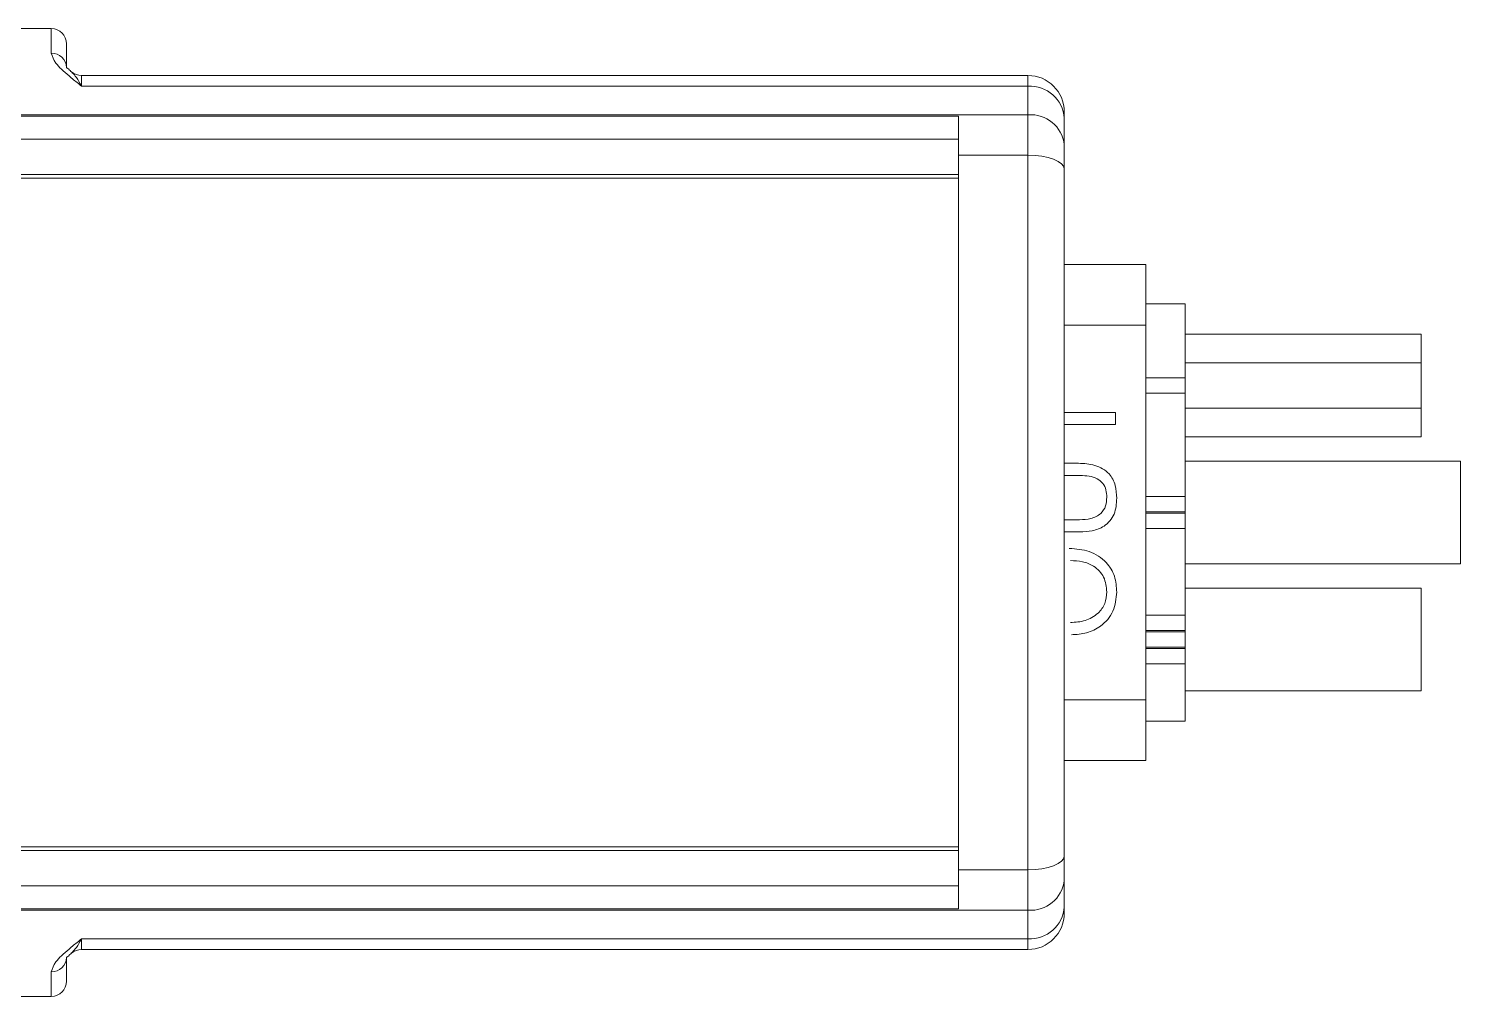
# Model space of a CAD drawing. Header units: inches. Extents: x -3.6 to 56, y -4.2 to 19.1.
# Drawn here: x 50.519 to 52.357, y 12.498 to 13.74 of the extents above; entities that cross this region are included whole.
import ezdxf

# ---------------------------------------------------------------- set-up
doc = ezdxf.new("R2010")
doc.units = ezdxf.units.IN
doc.header["$MEASUREMENT"] = 0

msp = doc.modelspace()

# ---------------------------------------------------------------- linework, layer by layer
at = {"color": 7, "linetype": 'Continuous', "lineweight": 15}
for p, q in [((50.548445, 13.739989), (50.412647, 13.739989)), ((50.567845, 13.72059), (50.567845, 13.689991)), ((51.801669, 13.679892), (50.587244, 13.679892)), ((51.801669, 13.666023), (50.587244, 13.666023)), ((51.801669, 13.629288), (51.801669, 13.666023)), ((51.848228, 13.633332), (51.848228, 13.625011)), ((50.412647, 13.629288), (51.801669, 13.629288)), ((50.412647, 13.627584), (51.71243, 13.627584)), ((51.71243, 13.627584), (51.71243, 13.577528)), ((51.801669, 13.577528), (51.801669, 13.629288)), ((51.848228, 13.625011), (51.848228, 13.591031)), ((51.71243, 13.59821), (50.412647, 13.59821)), ((51.71243, 13.577528), (51.801669, 13.577528)), ((51.71243, 13.577528), (51.71243, 12.660867)), ((51.801669, 12.660867), (51.801669, 13.577528)), ((51.848228, 13.591031), (51.848228, 13.559975)), ((51.848228, 13.559975), (51.848228, 12.67842)), ((51.71243, 13.552853), (45.231996, 13.552853)), ((51.848228, 13.437353), (51.952987, 13.437353)), ((51.952987, 13.437353), (51.952987, 13.359754)), ((52.003426, 13.386914), (51.952987, 13.386914)), ((52.003426, 13.386914), (52.003426, 13.291855)), ((51.952987, 13.359754), (51.952987, 12.87864)), ((52.003426, 13.348114), (52.306062, 13.348114)), ((52.306062, 13.311255), (52.306062, 13.348114)), ((52.003426, 13.311255), (52.306062, 13.311255)), ((52.306062, 13.253056), (52.306062, 13.311255)), ((51.952987, 13.291855), (52.003426, 13.291855)), ((52.003426, 13.272455), (52.003426, 13.291855)), ((52.003426, 13.272455), (51.952987, 13.272455)), ((52.003426, 13.272455), (52.003426, 13.139567)), ((51.848228, 13.247662), (51.914187, 13.247662)), ((51.914187, 13.247662), (51.914187, 13.232047)), ((52.306062, 13.253056), (52.003426, 13.253056)), ((52.306062, 13.216196), (52.306062, 13.253056)), ((51.914187, 13.232047), (51.848228, 13.232047)), ((52.306062, 13.216196), (52.003426, 13.216196)), ((51.848228, 13.182365), (51.866457, 13.182365)), ((52.003426, 13.185157), (52.356501, 13.185157)), ((52.356501, 13.053238), (52.356501, 13.185157)), ((51.868986, 13.16675), (51.848228, 13.16675)), ((51.952987, 13.139567), (52.003426, 13.139567)), ((52.003426, 13.120167), (52.003426, 13.139567)), ((51.952987, 13.120167), (52.003426, 13.120167)), ((52.003426, 13.118227), (51.952987, 13.118227)), ((52.003426, 13.118227), (52.003426, 13.120167)), ((52.003426, 13.098828), (52.003426, 13.118227)), ((51.848228, 13.109971), (51.867876, 13.109971)), ((51.868187, 13.094356), (51.848228, 13.094356)), ((52.003426, 13.098828), (51.952987, 13.098828)), ((52.003426, 13.098828), (52.003426, 12.987279)), ((52.003426, 13.053238), (52.356501, 13.053238)), ((52.003426, 13.022199), (52.306062, 13.022199)), ((52.306062, 12.89028), (52.306062, 13.022199)), ((51.952987, 12.987279), (52.003426, 12.987279)), ((52.003426, 12.967879), (52.003426, 12.987279)), ((51.952987, 12.967879), (52.003426, 12.967879)), ((51.952987, 12.965939), (52.003426, 12.965939)), ((52.003426, 12.965939), (52.003426, 12.967879)), ((52.003426, 12.94654), (52.003426, 12.965939)), ((52.003426, 12.94654), (51.952987, 12.94654)), ((52.003426, 12.9446), (51.952987, 12.9446)), ((52.003426, 12.9446), (52.003426, 12.94654)), ((52.003426, 12.9252), (52.003426, 12.9446)), ((52.003426, 12.9252), (51.952987, 12.9252)), ((52.003426, 12.9252), (52.003426, 12.851481)), ((51.952987, 12.87864), (51.952987, 12.801042)), ((52.003426, 12.89028), (52.306062, 12.89028)), ((52.003426, 12.851481), (51.952987, 12.851481)), ((51.952987, 12.801042), (51.848228, 12.801042)), ((45.231996, 12.685542), (51.71243, 12.685542)), ((51.848228, 12.67842), (51.848228, 12.647363)), ((51.71243, 12.660867), (51.801669, 12.660867)), ((51.71243, 12.660867), (51.71243, 12.610811)), ((51.801669, 12.609107), (51.801669, 12.660867)), ((50.412647, 12.640185), (51.71243, 12.640185)), ((51.848228, 12.647363), (51.848228, 12.613384)), ((51.71243, 12.610811), (50.412647, 12.610811)), ((50.412647, 12.609107), (51.801669, 12.609107)), ((51.801669, 12.572372), (51.801669, 12.609107)), ((51.848228, 12.613384), (51.848228, 12.605062)), ((50.587244, 12.572372), (51.801669, 12.572372)), ((50.567845, 12.548404), (50.567845, 12.517805)), ((50.587244, 12.558503), (51.801669, 12.558503)), ((50.412647, 12.498405), (50.548445, 12.498405))]:
    msp.add_line(p, q, dxfattribs=at)
at = {"color": 8, "linetype": 'Continuous', "lineweight": 15}
for p, q in [((50.548445, 13.708404), (50.548445, 13.739989)), ((50.587244, 13.679892), (50.587244, 13.666023)), ((51.801669, 13.666023), (51.801669, 13.679892)), ((51.71243, 13.548016), (45.231996, 13.548016)), ((51.952987, 13.359754), (51.848228, 13.359754)), ((51.848228, 12.87864), (51.952987, 12.87864)), ((45.231996, 12.690378), (51.71243, 12.690378)), ((50.587244, 12.572372), (50.587244, 12.558503)), ((51.801669, 12.558503), (51.801669, 12.572372)), ((50.548445, 12.498405), (50.548445, 12.529991))]:
    msp.add_line(p, q, dxfattribs=at)
at = {"color": 7, "linetype": 'Continuous', "lineweight": 15, "flags": 128}
for points in [[(51.848228, 13.559975), (51.847334, 13.563399), (51.844684, 13.566692), (51.840381, 13.569727), (51.834591, 13.572387), (51.827536, 13.57457), (51.819486, 13.576192), (51.810752, 13.57719), (51.801669, 13.577528)], [(51.848228, 12.67842), (51.847334, 12.674995), (51.844684, 12.671703), (51.840381, 12.668668), (51.834591, 12.666008), (51.827536, 12.663825), (51.819486, 12.662203), (51.810752, 12.661204), (51.801669, 12.660867)]]:
    msp.add_lwpolyline(points, dxfattribs=at)
at = {"color": 7, "linetype": 'Continuous', "lineweight": 15}
for centre, radius, start, end in [((50.548445, 13.72059), 0.0194, 0, 90), ((50.548926, 13.689484), 0.018926, 1.535303, 91.455433), ((50.587244, 13.699291), 0.0194, 229.173721, 270), ((51.801669, 13.633332), 0.046559, 0, 90), ((51.804277, 13.62205), 0.044051, 3.854707, 93.394348), ((51.80545, 13.58643), 0.043025, 6.139875, 95.041297), ((51.80545, 12.651965), 0.043025, 264.958703, 353.860125), ((51.804277, 12.616345), 0.044051, 266.605652, 356.145293), ((51.801669, 12.605062), 0.046559, 270, 0), ((50.548926, 12.548911), 0.018926, 268.544567, 358.464697), ((50.587244, 12.539103), 0.0194, 90, 130.91972), ((50.548445, 12.517805), 0.0194, 270, 0)]:
    msp.add_arc(centre, radius, start, end, dxfattribs=at)
for points, knots in [([(50.587244, 13.666023), (50.587173, 13.666083), (50.585812, 13.667232), (50.580313, 13.671812), (50.568019, 13.681938), (50.552632, 13.695271), (50.549755, 13.704294), (50.548445, 13.708404)], [0, 0, 0, 0, 0.00380902, 0.07248381, 0.29237556, 0.67769451, 1, 1, 1, 1]), ([(50.57458, 13.683939), (50.573165, 13.685427), (50.569426, 13.689358), (50.568451, 13.689749), (50.567845, 13.689991)], [0, 0, 0, 0, 0.37863393, 1, 1, 1, 1]), ([(51.866457, 13.182365), (51.873596, 13.182022), (51.887809, 13.181338), (51.906098, 13.171139), (51.914694, 13.154209), (51.915302, 13.143017), (51.915607, 13.137407)], [0, 0, 0, 0, 0.28099627, 0.55941239, 0.77912007, 1, 1, 1, 1]), ([(51.902832, 13.138849), (51.902653, 13.141976), (51.902297, 13.148221), (51.898165, 13.156925), (51.887232, 13.165659), (51.876508, 13.166301), (51.868986, 13.16675)], [0, 0, 0, 0, 0.18751239, 0.37433446, 0.5611088, 1, 1, 1, 1]), ([(51.867876, 13.109971), (51.872715, 13.110175), (51.882356, 13.110583), (51.895174, 13.116396), (51.902126, 13.127397), (51.902596, 13.135024), (51.902832, 13.138849)], [0, 0, 0, 0, 0.28116479, 0.56012364, 0.7794507, 1, 1, 1, 1]), ([(51.915607, 13.137407), (51.915159, 13.130482), (51.914268, 13.116702), (51.901231, 13.10098), (51.884321, 13.095054), (51.873571, 13.094589), (51.868187, 13.094356)], [0, 0, 0, 0, 0.28043842, 0.55808274, 0.77865457, 1, 1, 1, 1]), ([(51.854613, 13.073064), (51.863375, 13.072451), (51.880855, 13.071228), (51.902098, 13.057507), (51.91408, 13.037804), (51.915097, 13.024055), (51.915607, 13.017171)], [0, 0, 0, 0, 0.2805178, 0.55960213, 0.77949571, 1, 1, 1, 1]), ([(51.902832, 13.017216), (51.902179, 13.023788), (51.900876, 13.036908), (51.887474, 13.050761), (51.871668, 13.056718), (51.861441, 13.057205), (51.856321, 13.057449)], [0, 0, 0, 0, 0.27962137, 0.5581683, 0.77878895, 1, 1, 1, 1]), ([(51.856099, 12.977958), (51.862528, 12.978376), (51.875357, 12.97921), (51.891331, 12.988317), (51.901412, 13.00204), (51.902358, 13.012155), (51.902832, 13.017216)], [0, 0, 0, 0, 0.28069831, 0.56017244, 0.77994216, 1, 1, 1, 1]), ([(51.915607, 13.017171), (51.914782, 13.008693), (51.913134, 12.991759), (51.896957, 12.973191), (51.877234, 12.963588), (51.863992, 12.962759), (51.857363, 12.962343)], [0, 0, 0, 0, 0.27978377, 0.55880371, 0.77914372, 1, 1, 1, 1]), ([(50.548445, 12.529991), (50.549755, 12.534101), (50.552632, 12.543124), (50.568019, 12.556457), (50.580313, 12.566583), (50.585812, 12.571163), (50.587173, 12.572311), (50.587244, 12.572372)], [0, 0, 0, 0, 0.322305493, 0.707624443, 0.927516189, 0.996190978, 1, 1, 1, 1]), ([(50.574293, 12.554161), (50.572989, 12.552791), (50.569372, 12.548992), (50.56844, 12.548633), (50.567845, 12.548404)], [0, 0, 0, 0, 0.36059749, 1, 1, 1, 1])]:
    msp.add_open_spline(points, degree=3, knots=knots, dxfattribs=at)
at = {"color": 8, "linetype": 'Continuous', "lineweight": 15}
for points, knots in [([(50.587244, 13.666023), (50.587208, 13.666094), (50.587086, 13.666335), (50.58651, 13.66745), (50.583838, 13.672454), (50.579257, 13.679751), (50.576057, 13.682616), (50.57458, 13.683939)], [0, 0, 0, 0, 0.007893778, 0.026984717, 0.125975204, 0.596467647, 1, 1, 1, 1]), ([(50.587244, 12.572372), (50.587208, 12.572301), (50.587086, 12.57206), (50.58651, 12.570945), (50.583838, 12.565939), (50.579147, 12.558488), (50.57586, 12.555558), (50.574293, 12.554161)], [0, 0, 0, 0, 0.00770109, 0.02632602, 0.12290016, 0.5819079, 1, 1, 1, 1])]:
    msp.add_open_spline(points, degree=3, knots=knots, dxfattribs=at)

doc.saveas('drawing.dxf')
